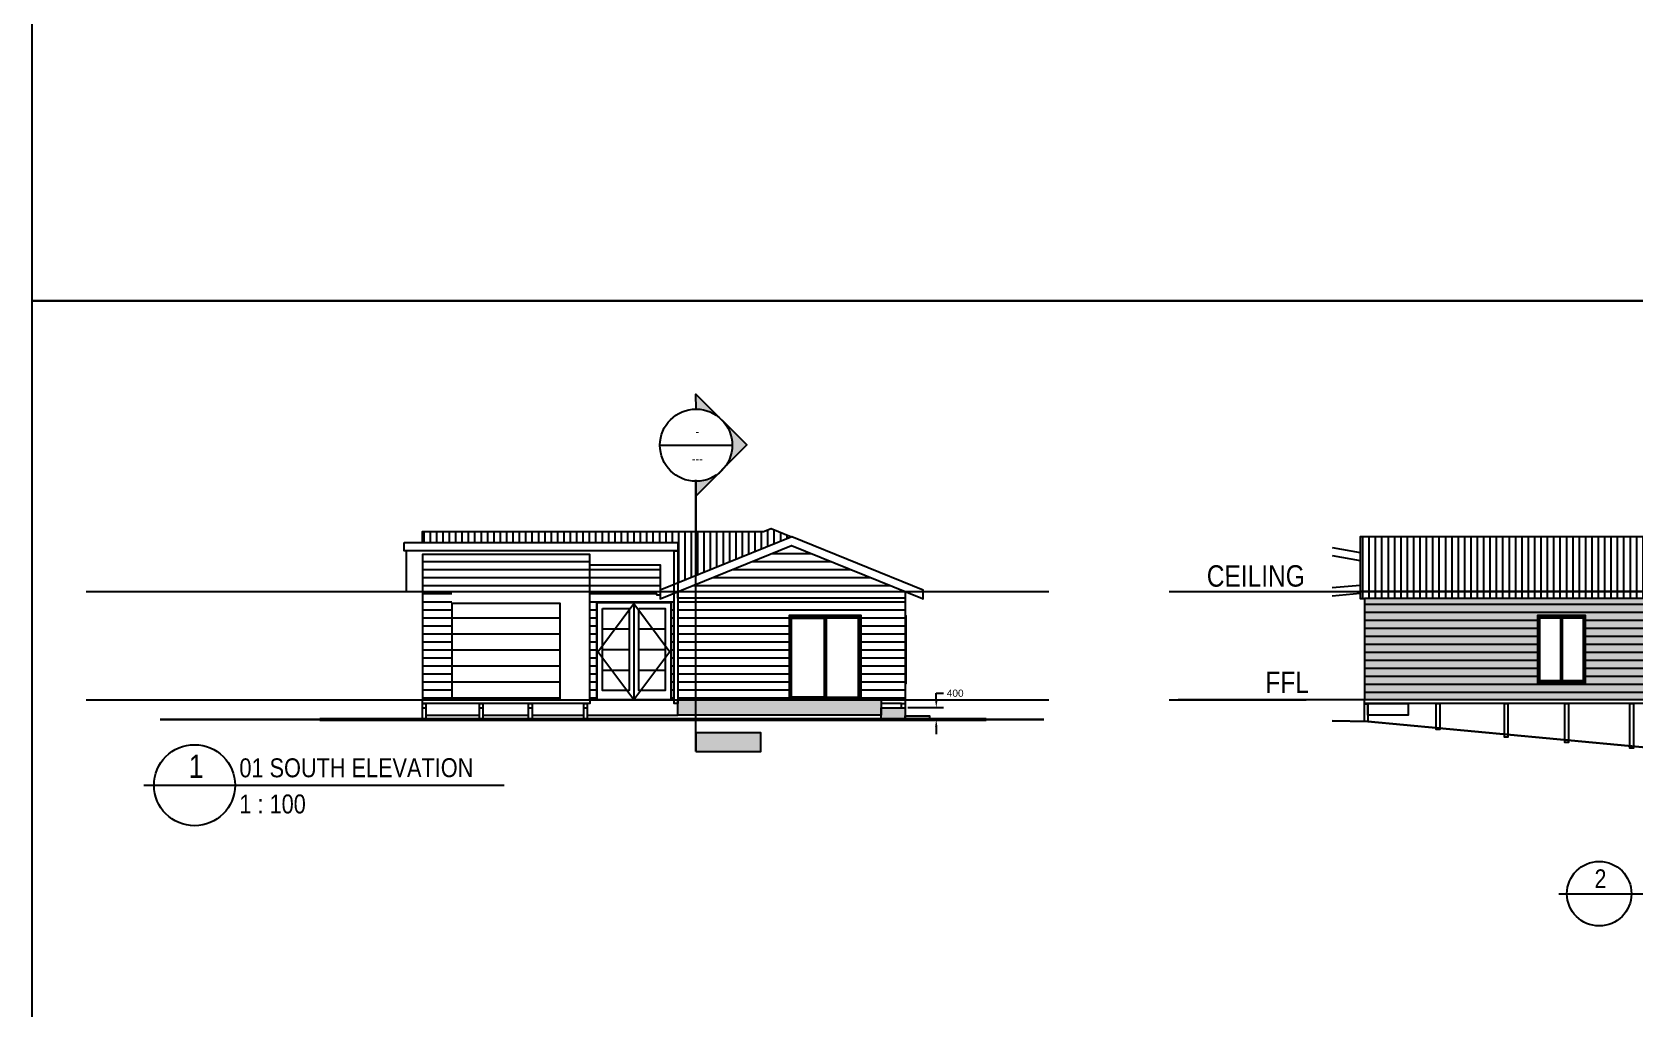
# Model space of a CAD drawing. Header units: metres. Extents: x 8 to 298, y 7 to 251.
# Drawn here: x 236.03 to 275.98, y 110.59 to 134.96 of the extents above; entities that cross this region are included whole.
import ezdxf

# ---------------------------------------------------------------- set-up
doc = ezdxf.new("R2010")
doc.units = ezdxf.units.M
doc.header["$MEASUREMENT"] = 0
doc.linetypes.add('ACAD_ISO08W100', pattern=[36, 24, -3, 6, -3])
doc.layers.add('A-MUROS', color=1, linetype='Continuous')
doc.layers.add('NUEVO DIBUJO', color=2, linetype='Continuous')
doc.styles.get("Standard").update_dxf_attribs({"font": 'arial.ttf'})
doc.dimstyles.get("Standard").update_dxf_attribs({"dimtxt": 0.18, "dimasz": 0.18, "dimexe": 0.18, "dimexo": 0.0625, "dimgap": 0.09, "dimtad": 0, "dimtih": 1, "dimtoh": 1, "dimzin": 0, "dimdsep": 46, "dimtxsty": 'Standard', "dimcen": 0.09, "dimadec": 0, "dimazin": 0, "dimtfac": 1, "dimtofl": 0, "dimtmove": 0, "dimatfit": 3, "dimfxl": 1, "dimtolj": 1, "dimtzin": 0, "dimarcsym": 0})
pattern_1 = [(0, (-26.93496, -157.25139), (0, 0.2), [])]

# ---------------------------------------------------------------- blocks, each defined once
blk = doc.blocks.new('*D185')
at = {"layer": 'Defpoints', "color": 0, "transparency": 16777216}
for p in [(257.791, 118.105), (258.566, 118.105), (258.394, 117.807)]:
    blk.add_point(p, dxfattribs=at)
at = {"layer": 'NUEVO DIBUJO', "color": 0, "lineweight": -2, "transparency": 16777216}
for p, q in [((258.566, 118.285), (258.566, 118.465)), ((258.566, 118.465), (258.746, 118.465)), ((257.854, 118.105), (258.746, 118.105)), ((258.456, 117.807), (258.746, 117.807)), ((258.566, 117.627), (258.566, 117.447))]:
    blk.add_line(p, q, dxfattribs=at)
at = {"layer": 'NUEVO DIBUJO', "color": 0, "transparency": 16777216}
for points in [[(258.536, 118.285), (258.596, 118.285), (258.566, 118.105)], [(258.536, 117.627), (258.596, 117.627), (258.566, 117.807)]]:
    blk.add_solid(points, dxfattribs=at)
at = {"layer": 'NUEVO DIBUJO', "color": 0, "transparency": 16777216, "insert": (259.038, 118.465), "char_height": 0.18, "attachment_point": 5}
blk.add_mtext('\\A1;400', dxfattribs=at)

msp = doc.modelspace()

# ---------------------------------------------------------------- hatches: boundary and pattern name
at = {"true_color": 0x939598}
h = msp.add_hatch(dxfattribs=at)
h.set_pattern_fill('LINE', color=252, scale=0.05, angle=90)
h.set_pattern_definition([(90, (-26.93496, -157.25139), (-0.15875, 1e-17), [])])
h.paths.add_polyline_path([(254.9613974, 122.3618002), (254.4473227, 122.5713287), (254.2635739, 122.4953412), (252.5756627, 122.4953412), (252.5756627, 122.2857182), (252.5756627, 121.3975653)])
h.paths.add_polyline_path([(252.5756627, 122.2857182), (252.5756627, 122.4953412), (245.7550748, 122.4953412), (245.7550748, 122.2225656), (252.1252833, 122.2225656), (252.1252833, 122.0194827), (252.1252833, 121.2155368), (252.5756627, 121.3975653)])
h = msp.add_hatch(dxfattribs=at)
h.set_pattern_fill('LINE', color=252, scale=0.05, angle=90)
h.set_pattern_definition([(90, (0.9136, -149.11114), (-0.15875, 1e-17), [])])
h.paths.add_polyline_path([(287.822433, 122.5714786), (277.5809014, 122.5711788), (277.067882, 122.3682458), (269.1368577, 122.3682458), (269.1368577, 121.0042181), (287.822433, 121.0042181)])
h.paths.add_polyline_path([(287.822433, 121.0042181), (269.1368577, 121.0042181), (269.1368577, 120.8266143), (269.2384741, 120.8266143), (287.2259238, 120.8264644), (287.822433, 120.8264644)])
at = {"layer": 'NUEVO DIBUJO'}
h = msp.add_hatch(color=3, dxfattribs=at)
h.dxf.hatch_style = 1
h.paths.add_polyline_path([(252.5756627, 125.9265471), (252.5819579, 125.5521341, -0.183582479), (253.1794121, 125.3227268)])
h.paths.add_polyline_path([(253.8446686, 124.6573921), (253.2503611, 125.2517694, -0.1844551951), (253.4797033, 124.6512464, -0.1639079338), (253.2960766, 124.1061433)])
h.paths.add_polyline_path([(253.1273721, 123.9366218, -0.1660457928), (252.5756627, 123.7503587), (252.5756627, 123.3822406)])
at = {"layer": 'NUEVO DIBUJO', "true_color": 0x636466}
h = msp.add_hatch(dxfattribs=at)
h.set_pattern_fill('_USER', color=251, scale=0.2, pattern_type=0)
h.set_pattern_definition(pattern_1)
h.paths.add_polyline_path([(245.7550748, 121.9243111), (245.7550748, 121.0042181), (249.9300396, 121.0042181), (249.9300396, 121.9243111)])
h = msp.add_hatch(dxfattribs=at)
h.set_pattern_fill('_USER', color=251, scale=0.2, pattern_type=0)
h.set_pattern_definition(pattern_1)
h.paths.add_polyline_path([(257.786801, 121.0042181), (254.9613997, 122.1462784), (252.5756627, 121.1819336), (252.5756627, 121.0042181)])
h = msp.add_hatch(dxfattribs=at)
h.set_pattern_fill('_USER', color=251, scale=0.2, pattern_type=0)
h.set_pattern_definition(pattern_1)
h.paths.add_polyline_path([(251.6810488, 121.6641251), (249.9300396, 121.6641251), (249.9300396, 121.0042181), (251.6810488, 121.0042181), (251.6810488, 121.035992)])
h = msp.add_hatch(dxfattribs=at)
h.set_pattern_fill('_USER', color=251, scale=0.2, pattern_type=0)
h.set_pattern_definition(pattern_1)
h.paths.add_polyline_path([(252.5756627, 121.1819336), (252.1360042, 121.0042181), (252.5756627, 121.0042181)])
h = msp.add_hatch(dxfattribs=at)
h.set_pattern_fill('_USER', color=251, scale=0.2, pattern_type=0)
h.set_pattern_definition(pattern_1)
h.paths.add_polyline_path([(245.7550748, 118.301492), (246.4909693, 118.301492), (246.4909693, 121.0042181), (245.7550748, 121.0042181)])
h = msp.add_hatch(dxfattribs=at)
h.set_pattern_fill('_USER', color=251, scale=0.4, pattern_type=0)
h.set_pattern_definition([(0, (-26.93496, -157.2514), (0, 0.4), [])])
h.paths.add_polyline_path([(249.1875505, 120.6996687), (246.4909693, 120.6996687), (246.4909693, 118.301492), (249.1875505, 118.301492)])
h = msp.add_hatch(dxfattribs=at)
h.set_pattern_fill('_USER', color=251, scale=0.2, pattern_type=0)
h.set_pattern_definition(pattern_1)
h.paths.add_polyline_path([(251.6810488, 120.9091963), (251.6050613, 120.9091963), (251.5693579, 121.0042181), (249.9300396, 121.0042181), (249.9300396, 118.301492), (250.1076434, 118.301492), (250.1076434, 120.7251477), (251.9538244, 120.7251477), (251.9538244, 118.301492), (252.0364064, 118.301492), (252.0364064, 120.9639594), (251.6810488, 120.8203194)])
h = msp.add_hatch(dxfattribs=at)
h.set_pattern_fill('_USER', color=251, scale=0.2, pattern_type=0)
h.set_pattern_definition(pattern_1)
h.paths.add_polyline_path([(252.5756627, 120.8329091), (252.1252833, 120.8329091), (252.1252833, 118.301492), (252.5756627, 118.301492)])
h = msp.add_hatch(dxfattribs=at)
h.set_pattern_fill('_USER', color=251, scale=0.2, pattern_type=0)
h.set_pattern_definition(pattern_1)
h.paths.add_polyline_path([(254.8980019, 120.401564), (256.6933746, 120.401564), (256.6933746, 118.301492), (257.1947121, 118.301492), (257.7912213, 118.301492), (257.7912213, 120.8329091), (252.5756627, 120.8329091), (252.5756627, 118.301492), (254.8980019, 118.301492)])
h = msp.add_hatch(dxfattribs=at)
h.set_pattern_fill('_USER', color=251, scale=0.2, pattern_type=0)
h.set_pattern_definition([(0, (0.9136, -149.11114), (0, 0.2), [])])
h.paths.add_polyline_path([(269.2383242, 120.8264644), (269.2383242, 118.3076369), (282.6704221, 118.3076369), (282.6704221, 120.4077089), (283.0699933, 120.4077089), (283.0699933, 118.3076369), (287.2259238, 118.3076369), (287.2259238, 120.8264644)])
h.paths.add_polyline_path([(280.5511659, 118.9104409), (278.9522815, 118.9104409), (278.9522815, 120.4077089), (280.5511659, 120.4077089)], flags=16)
h.paths.add_polyline_path([(280.5321315, 118.9293254), (278.9713158, 118.9293254), (278.9713158, 120.3888245), (280.5321315, 120.3888245)], flags=0)
h.paths.add_polyline_path([(280.4876182, 118.9738387), (279.770758, 118.9738387), (279.770758, 120.3443111), (280.4876182, 120.3443111)], flags=0)
h.paths.add_polyline_path([(283.3682479, 120.4077089), (284.7640495, 120.4077089), (284.7640495, 119.7098831), (283.3682479, 119.7098831)], flags=16)
h.paths.add_polyline_path([(283.3872823, 120.3888245), (284.7450151, 120.3888245), (284.7450151, 119.7289175), (283.3872823, 119.7289175)], flags=0)
h.paths.add_polyline_path([(283.4316458, 120.3443111), (284.7006516, 120.3443111), (284.7006516, 119.773281), (283.4316458, 119.773281)], flags=0)
h.paths.add_polyline_path([(279.7263945, 118.9738387), (279.0156793, 118.9738387), (279.0156793, 120.3443111), (279.7263945, 120.3443111)], flags=0)
h.paths.add_polyline_path([(284.9290637, 120.4077089), (286.3250151, 120.4077089), (286.3250151, 119.7098831), (284.9290637, 119.7098831)], flags=16)
h.paths.add_polyline_path([(284.948098, 120.3888245), (286.3058309, 120.3888245), (286.3058309, 119.7289175), (284.948098, 119.7289175)], flags=0)
h.paths.add_polyline_path([(284.9860168, 120.3443111), (286.2614674, 120.3443111), (286.2614674, 119.773281), (284.9860168, 119.773281)], flags=0)
h.paths.add_polyline_path([(274.7519875, 118.707358), (273.5528242, 118.707358), (273.5528242, 120.4077089), (274.7519875, 120.4077089)], flags=16)
h.paths.add_polyline_path([(274.7329532, 118.7263923), (273.5718585, 118.7263923), (273.5718585, 120.3888245), (274.7329532, 120.3888245)], flags=0)
h.paths.add_polyline_path([(274.6885897, 118.7707558), (274.1746625, 118.7707558), (274.1746625, 120.3443111), (274.6885897, 120.3443111)], flags=0)
h.paths.add_polyline_path([(274.130299, 118.7707558), (273.616222, 118.7707558), (273.616222, 120.3443111), (274.130299, 120.3443111)], flags=0)
h = msp.add_hatch(color=251, dxfattribs=at)
h.dxf.hatch_style = 1
h.paths.add_polyline_path([(273.5528242, 118.707358), (274.7519875, 118.707358), (274.7519875, 120.4077089), (273.5528242, 120.4077089)], flags=16)
h.paths.add_polyline_path([(273.5718585, 118.7263923), (274.7329532, 118.7263923), (274.7329532, 120.3888245), (273.5718585, 120.3888245)], flags=0)
h.paths.add_polyline_path([(273.5845981, 118.7391319), (274.7203635, 118.7391319), (274.7203635, 120.3759351), (273.5845981, 120.3759351)], flags=0)
h.paths.add_polyline_path([(273.616222, 118.7707558), (274.130299, 118.7707558), (274.130299, 120.3443111), (273.616222, 120.3443111)], flags=0)
h.paths.add_polyline_path([(274.1746625, 120.3443111), (274.6885897, 120.3443111), (274.6885897, 118.7707558), (274.1746625, 118.7707558)], flags=0)
h.paths.add_polyline_path([(278.9522815, 118.9104409), (280.5511659, 118.9104409), (280.5511659, 120.4077089), (278.9522815, 120.4077089)], flags=16)
h.paths.add_polyline_path([(278.9713158, 118.9293254), (280.5321315, 118.9293254), (280.5321315, 120.3888245), (278.9713158, 120.3888245)], flags=0)
h.paths.add_polyline_path([(278.9840553, 118.9422148), (280.5195419, 118.9422148), (280.5195419, 120.3759351), (278.9840553, 120.3759351)], flags=0)
h.paths.add_polyline_path([(280.4876182, 120.3443111), (279.770758, 120.3443111), (279.770758, 118.9738387), (280.4876182, 118.9738387)], flags=0)
h.paths.add_polyline_path([(279.7263945, 120.3443111), (279.7263945, 118.9738387), (279.0156793, 118.9738387), (279.0156793, 120.3443111)], flags=0)
h.paths.add_polyline_path([(269.2383242, 118.3076369), (282.6704221, 118.3076369), (282.6704221, 120.4077089), (283.0699933, 120.4077089), (283.0699933, 118.3076369), (287.2259238, 118.3076369), (287.2259238, 120.8264644), (269.2383242, 120.8264644)])
h.paths.add_polyline_path([(283.3682479, 119.7098831), (284.7640495, 119.7098831), (284.7640495, 120.4077089), (283.3682479, 120.4077089)], flags=16)
h.paths.add_polyline_path([(283.3872823, 119.7289175), (284.7450151, 119.7289175), (284.7450151, 120.3888245), (283.3872823, 120.3888245)], flags=0)
h.paths.add_polyline_path([(284.7006516, 120.3443111), (283.4316458, 120.3443111), (283.4316458, 119.773281), (284.7006516, 119.773281)], flags=0)
at = {"layer": 'NUEVO DIBUJO'}
h = msp.add_hatch(color=4, dxfattribs=at)
h.dxf.hatch_style = 1
h.paths.add_polyline_path([(254.8980019, 118.301492), (256.6933746, 118.301492), (256.6933746, 120.401564), (254.8980019, 120.401564)])
h.paths.add_polyline_path([(254.9167365, 118.3203764), (256.6744902, 118.3203764), (256.6744902, 120.3825297), (254.9167365, 120.3825297)], flags=16)
h.paths.add_polyline_path([(256.6617506, 120.3696403), (254.9296259, 120.3696403), (254.9296259, 118.3331159), (256.6617506, 118.3331159)], flags=0)
h.paths.add_polyline_path([(255.8179449, 118.3648898), (256.6299768, 118.3648898), (256.6299768, 120.3381662), (255.8179449, 120.3381662)], flags=0)
h.paths.add_polyline_path([(255.7735814, 120.3381662), (255.7735814, 118.3648898), (254.9613997, 118.3648898), (254.9613997, 120.3381662)], flags=0)
at = {"layer": 'NUEVO DIBUJO', "true_color": 0x636466}
h = msp.add_hatch(color=251, dxfattribs=at)
h.dxf.hatch_style = 1
h.paths.add_polyline_path([(257.8101058, 120.401564), (257.7912213, 120.401564), (257.7912213, 118.7010632), (257.8101058, 118.7010632)])
h = msp.add_hatch(color=251, dxfattribs=at)
h.dxf.hatch_style = 1
h.paths.add_polyline_path([(252.5756627, 118.301492), (252.1252833, 118.301492), (252.1252833, 117.9208052), (252.5756627, 117.9208052)])
h.paths.add_polyline_path([(257.1947121, 118.301492), (252.5756627, 118.301492), (252.5756627, 117.9208052), (257.1947121, 117.9208052)])
h.paths.add_polyline_path([(257.7912213, 118.104554), (257.1947121, 118.104554), (257.1947121, 117.8065992), (257.7912213, 117.8065992)])
h.paths.add_polyline_path([(258.3938754, 117.901621), (257.7912213, 117.901621), (257.7912213, 117.8065992), (258.3938754, 117.8065992)])
h = msp.add_hatch(color=251, dxfattribs=at)
h.dxf.hatch_style = 1
h.paths.add_polyline_path([(254.1948668, 117.0101792), (254.1948668, 117.4749195), (252.5756627, 117.4749195), (252.5756627, 117.0101792)])

# ---------------------------------------------------------------- linework, layer by layer
at = {"color": 3}
for p, q in [((252.5819575, 125.5521551), (252.5819575, 125.5521551)), ((251.6779169, 124.6512464), (253.4797033, 124.6512464)), ((252.5756627, 123.7503377), (252.5756627, 123.3822406)), ((252.5756627, 123.7503377), (252.5756627, 123.3822406)), ((252.5756627, 123.7503377), (252.5756627, 122.2857182))]:
    msp.add_line(p, q, dxfattribs=at)
msp.add_lwpolyline([(252.5819575, 125.5521551), (252.5756627, 125.9265471), (253.8446686, 124.6573921), (252.5756627, 123.3822406), (252.5756627, 123.756504)], dxfattribs=at)
msp.add_circle((252.5788101, 124.6512464), 0.9008932, dxfattribs=at)
at = {"layer": 'A-MUROS'}
for points in [[(245.7550748, 122.2225656), (245.7550748, 122.4953412), (254.2635739, 122.4953412), (254.4473227, 122.5713287), (254.9610275, 122.361951)], [(251.6810488, 121.035992), (251.6810488, 120.8203194), (254.9613997, 122.1462784), (258.2261843, 120.8266143), (258.2416007, 120.8203194), (258.2416007, 121.035992), (254.9617704, 122.361951), (251.6810488, 121.035992)], [(287.2259238, 120.8264644), (287.822433, 120.8264644), (287.822433, 122.5714786), (277.5809014, 122.5711788), (277.067882, 122.3682458), (269.1368577, 122.3682458), (269.1368577, 120.8266143), (269.2384741, 120.8266143)]]:
    msp.add_lwpolyline(points, dxfattribs=at)
for points in [[(245.3046954, 122.2225656), (252.1252833, 122.2225656), (252.1252833, 122.0194827), (245.3046954, 122.0194827)], [(245.7550748, 118.301492), (249.9300396, 118.301492), (249.9300396, 118.2061704), (245.7550748, 118.2061704)], [(269.2384741, 118.3076369), (287.2259238, 118.3076369), (287.2259238, 118.2060205), (269.2384741, 118.2060205)]]:
    msp.add_lwpolyline(points, close=True, dxfattribs=at)
at = {"layer": 'NUEVO DIBUJO', "color": 3}
msp.add_line((252.5756627, 117.0101792), (252.5756627, 123.7896762), dxfattribs=at)
at = {"layer": 'NUEVO DIBUJO', "color": 1}
msp.add_line((245.3526263, 122.0194827), (245.3526263, 121.0042181), dxfattribs=at)
at = {"layer": 'NUEVO DIBUJO', "color": 3, "linetype": 'ACAD_ISO08W100'}
for p, q in [((237.3736711, 121.0042181), (267.7842489, 121.0042181)), ((264.6003904, 121.0042181), (295.0109682, 121.0042181)), ((237.3736711, 118.301492), (267.7842489, 118.301492)), ((264.6003904, 118.3076369), (295.0109682, 118.3076369))]:
    msp.add_line(p, q, dxfattribs=at)
at = {"layer": 'NUEVO DIBUJO', "color": 2}
for p, q in [((245.3526263, 121.0042181), (245.7550748, 121.0042181)), ((251.0307339, 120.7251477), (251.0307339, 118.301492)), ((257.7912213, 121.0024314), (257.7912213, 118.1111486)), ((250.2471786, 120.0716854), (250.9070856, 120.0716854)), ((251.1480874, 120.0716854), (251.8079944, 120.0716854)), ((250.2471786, 119.5576084), (250.9070856, 119.5576084)), ((251.1480874, 119.5576084), (251.8079944, 119.5576084)), ((250.2471786, 119.0436813), (250.9070856, 119.0436813)), ((251.1480874, 119.0436813), (251.8079944, 119.0436813)), ((245.8439517, 117.9208052), (247.1762055, 117.9208052)), ((247.2650823, 117.9208052), (248.4008478, 117.9208052)), ((248.4897247, 117.9208052), (249.777615, 117.9208052)), ((249.866342, 117.9208052), (252.1252833, 117.9208052)), ((238.8161998, 116.1696461), (247.7922953, 116.1696461)), ((274.0896805, 113.4642764), (281.232109, 113.4642764))]:
    msp.add_line(p, q, dxfattribs=at)
at = {"layer": 'NUEVO DIBUJO', "color": 2, "lineweight": 30}
for p, q in [((269.1368577, 121.0042181), (287.822433, 121.0042181)), ((261.246252, 117.8065992), (239.2189776, 117.8065992))]:
    msp.add_line(p, q, dxfattribs=at)
at = {"layer": 'NUEVO DIBUJO', "color": 2, "lineweight": 50}
msp.add_line((243.1994956, 117.8065992), (259.8139222, 117.8065992), dxfattribs=at)
at = {"layer": 'NUEVO DIBUJO', "color": 2}
for points in [[(236.0258756, 171.3259821), (297.8544523, 171.3259821), (297.8544523, 128.2517279), (236.0258756, 128.2517279)], [(236.0258756, 128.2517279), (297.8544523, 128.2517279), (297.8544523, 85.1774737), (236.0258756, 85.1774737)], [(246.4909693, 118.301492), (249.1875505, 118.301492), (249.1875505, 120.6996687), (246.4909693, 120.6996687)], [(250.2471786, 120.5791679), (250.9070856, 120.5791679), (250.9070856, 118.536049), (250.2471786, 118.536049)], [(251.1480874, 120.5791679), (251.8079944, 120.5791679), (251.8079944, 118.536049), (251.1480874, 118.536049)], [(273.5528242, 118.707358), (274.7519875, 118.707358), (274.7519875, 120.4077089), (273.5528242, 120.4077089)], [(252.1252833, 118.301492), (257.1947121, 118.301492), (257.1947121, 117.9208052), (252.1252833, 117.9208052)], [(245.7550748, 118.2061704), (245.8439517, 118.2061704), (245.8439517, 117.8065992), (245.7550748, 117.8065992)], [(245.7550748, 118.104554), (245.8439517, 118.104554), (245.8439517, 117.8065992), (245.7550748, 117.8065992)], [(247.1762055, 118.2061704), (247.2650823, 118.2061704), (247.2650823, 117.8065992), (247.1762055, 117.8065992)], [(247.1762055, 118.104554), (247.2650823, 118.104554), (247.2650823, 117.8065992), (247.1762055, 117.8065992)], [(248.4008478, 118.2061704), (248.4897247, 118.2061704), (248.4897247, 117.8065992), (248.4008478, 117.8065992)], [(248.4008478, 118.104554), (248.4897247, 118.104554), (248.4897247, 117.8065992), (248.4008478, 117.8065992)], [(249.777615, 118.2061704), (249.8664919, 118.2061704), (249.8664919, 117.8065992), (249.777615, 117.8065992)], [(249.777615, 118.104554), (249.8664919, 118.104554), (249.8664919, 117.8065992), (249.777615, 117.8065992)], [(257.1947121, 118.104554), (257.7912213, 118.104554), (257.7912213, 117.8065992), (257.1947121, 117.8065992)], [(257.7912213, 117.901621), (258.3938754, 117.901621), (258.3938754, 117.8065992), (257.7912213, 117.8065992)], [(269.2384741, 118.1997257), (269.327351, 118.1997257), (269.327351, 117.7620858), (269.2384741, 117.7620858)], [(269.327351, 118.2060205), (270.3295763, 118.2060205), (270.3295763, 117.9206553), (269.327351, 117.9206553)], [(271.027552, 118.2060205), (271.116279, 118.2060205), (271.116279, 117.5590029), (271.027552, 117.5590029)], [(272.7282027, 118.2060205), (272.8169297, 118.2060205), (272.8169297, 117.3686595), (272.7282027, 117.3686595)], [(274.2317656, 118.2060205), (274.3269373, 118.2060205), (274.3269373, 117.2356265), (274.2317656, 117.2356265)], [(275.856129, 118.2060205), (275.9511508, 118.2060205), (275.9511508, 117.0935751), (275.856129, 117.0935751)], [(252.5756627, 117.0101792), (254.1948668, 117.0101792), (254.1948668, 117.4749195), (252.5756627, 117.4749195)]]:
    msp.add_lwpolyline(points, close=True, dxfattribs=at)
at = {"layer": 'NUEVO DIBUJO', "color": 1}
for points in [[(245.7550748, 118.301492), (249.9300396, 118.301492), (249.9300396, 121.9243111), (245.7550748, 121.9243111)], [(252.1252833, 120.9998846), (257.7912213, 120.9998846), (257.7912213, 120.8329091), (252.1252833, 120.8329091)], [(269.2383242, 118.3076369), (287.2259238, 118.3076369), (287.2259238, 120.8264644), (269.2383242, 120.8264644)]]:
    msp.add_lwpolyline(points, close=True, dxfattribs=at)
at = {"layer": 'NUEVO DIBUJO', "color": 2}
for points in [[(252.1252833, 118.2061704), (252.0364064, 118.2061704), (252.0364064, 122.0194827), (252.1252833, 122.0194827), (252.1252833, 118.2061704)], [(268.4390319, 122.101765), (269.1368577, 121.9749694)], [(268.4390319, 121.8986821), (269.1368577, 121.7718865)], [(268.4390319, 121.0992399), (269.1368577, 121.1627876)], [(250.1266778, 119.5006553), (251.0275865, 120.6996687), (251.9286451, 119.5006553), (251.0275865, 118.301492), (250.1266778, 119.5006553)], [(251.6810488, 120.9091963), (251.6050613, 120.9091963), (251.5669927, 121.0105129)], [(268.4390319, 120.896157), (269.1368577, 120.9598546)], [(257.7912213, 120.401564), (257.8101058, 120.401564), (257.8101058, 118.7010632), (257.7912213, 118.7010632)], [(257.7023444, 118.104554), (257.7023444, 118.2061704), (257.1947121, 118.2061704)], [(257.7023444, 118.2061704), (257.7912213, 118.2061704)]]:
    msp.add_lwpolyline(points, dxfattribs=at)
at = {"layer": 'NUEVO DIBUJO', "color": 1}
msp.add_lwpolyline([(249.9300396, 121.6641251), (251.6810488, 121.6641251), (251.6810488, 121.035992)], dxfattribs=at)
at = {"layer": 'NUEVO DIBUJO', "color": 2, "lineweight": 30}
msp.add_lwpolyline([(250.1076434, 118.301492), (251.9538244, 118.301492), (251.9538244, 120.7251477), (250.1076434, 120.7251477)], close=True, dxfattribs=at)
at = {"layer": 'NUEVO DIBUJO', "color": 4}
for points in [[(254.8980019, 118.301492), (256.6933746, 118.301492), (256.6933746, 120.401564), (254.8980019, 120.401564)], [(254.9167365, 120.3825297), (256.6744902, 120.3825297), (256.6744902, 118.3203764), (254.9167365, 118.3203764)], [(256.6617506, 118.3331159), (254.9296259, 118.3331159), (254.9296259, 120.3696403), (256.6617506, 120.3696403)], [(254.9613997, 120.3381662), (255.7735814, 120.3381662), (255.7735814, 118.3648898), (254.9613997, 118.3648898)], [(255.8179449, 118.3648898), (256.6299768, 118.3648898), (256.6299768, 120.3381662), (255.8179449, 120.3381662)], [(273.5845981, 120.3759351), (274.7203635, 120.3759351), (274.7203635, 118.7391319), (273.5845981, 118.7391319)], [(273.616222, 120.3443111), (274.130299, 120.3443111), (274.130299, 118.7707558), (273.616222, 118.7707558)], [(274.6885897, 118.7707558), (274.1746625, 118.7707558), (274.1746625, 120.3443111), (274.6885897, 120.3443111)]]:
    msp.add_lwpolyline(points, close=True, dxfattribs=at)
at = {"layer": 'NUEVO DIBUJO', "color": 4, "lineweight": 35}
msp.add_lwpolyline([(273.5718585, 118.7263923), (274.7329532, 118.7263923), (274.7329532, 120.3888245), (273.5718585, 120.3888245)], close=True, dxfattribs=at)
at = {"layer": 'NUEVO DIBUJO', "color": 2, "lineweight": 30}
msp.add_lwpolyline([(268.4325872, 117.7746754), (269.327351, 117.7620858), (283.5522965, 116.4296821), (284.0407446, 115.7254116), (287.2514028, 115.7254116), (289.6052161, 115.4841101)], dxfattribs=at)
at = {"layer": 'NUEVO DIBUJO', "color": 2}
for centre, radius in [((240.0763973, 116.1696461), 1.0105357), ((275.0924406, 113.4642764), 0.8041001)]:
    msp.add_circle(centre, radius, dxfattribs=at)

# ---------------------------------------------------------------- texts
at = {"color": 2, "linetype": 'ByBlock', "attachment_point": 1, "rotation": 0.05406191}
for s, width, gutter_width, insert, char_height in [('{\\fArial Narrow|b0|i0|c0|p34;CEILING}', 12.895706027, 1.8786291, (265.3103395, 121.6555787), 0.533041701), ('{\\fArial Narrow|b0|i0|c0|p34;FFL}', 18.295120103, 2.6652085, (266.76947, 119.004102), 0.533041701), ('{\\fArial Narrow|b0|i0|c0|p34;1 }', 19.994489239, 2.9127703, (239.9305891, 116.9325621), 0.582554063), ('{\\fArial Narrow|b0|i0|c0|p34;01 SOUTH ELEVATION}', 16.206404842, 2.3609273, (241.194468, 116.8395729), 0.472185455), ('{\\fArial Narrow|b0|i0|c0|p34;1 : 100}', 16.206404842, 2.3609273, (241.194468, 115.9377563), 0.472185455), ('{\\fArial Narrow|b0|i0|c0|p34;2 }', 15.90994782, 2.3177398, (274.9764186, 114.0713414), 0.463547963)]:
    msp.add_mtext_dynamic_manual_height_columns(s, width=width, gutter_width=gutter_width, heights=[0], dxfattribs=dict(at, insert=insert, char_height=char_height))
at = {"layer": 'NUEVO DIBUJO', "color": 3, "linetype": 'ByBlock', "char_height": 0.237109014, "attachment_point": 1, "rotation": 0.05406191}
for s, insert in [('{\\fArial Narrow|b0|i0|c0|p34;-}', (252.5686157, 125.1117209)), ('{\\fArial Narrow|b0|i0|c0|p34;---}', (252.4744773, 124.4335474))]:
    msp.add_mtext_dynamic_manual_height_columns(s, width=2.849665571, gutter_width=1.1855451, heights=[0], dxfattribs=dict(at, insert=insert))

# ---------------------------------------------------------------- dimensions: what is measured, and where the dimension line sits
at = {"layer": 'NUEVO DIBUJO', "color": 2}
dim = msp.add_linear_dim(base=(258.5662219, 118.104554), p1=(258.3938754, 117.8065992), p2=(257.7912213, 118.104554), angle=90, text='400', dimstyle='Standard', dxfattribs=at)
dim.commit()
dim.dimension.update_dxf_attribs({"geometry": '*D185', "text_midpoint": (259.0383843, 118.464554)})

doc.saveas('drawing.dxf')
